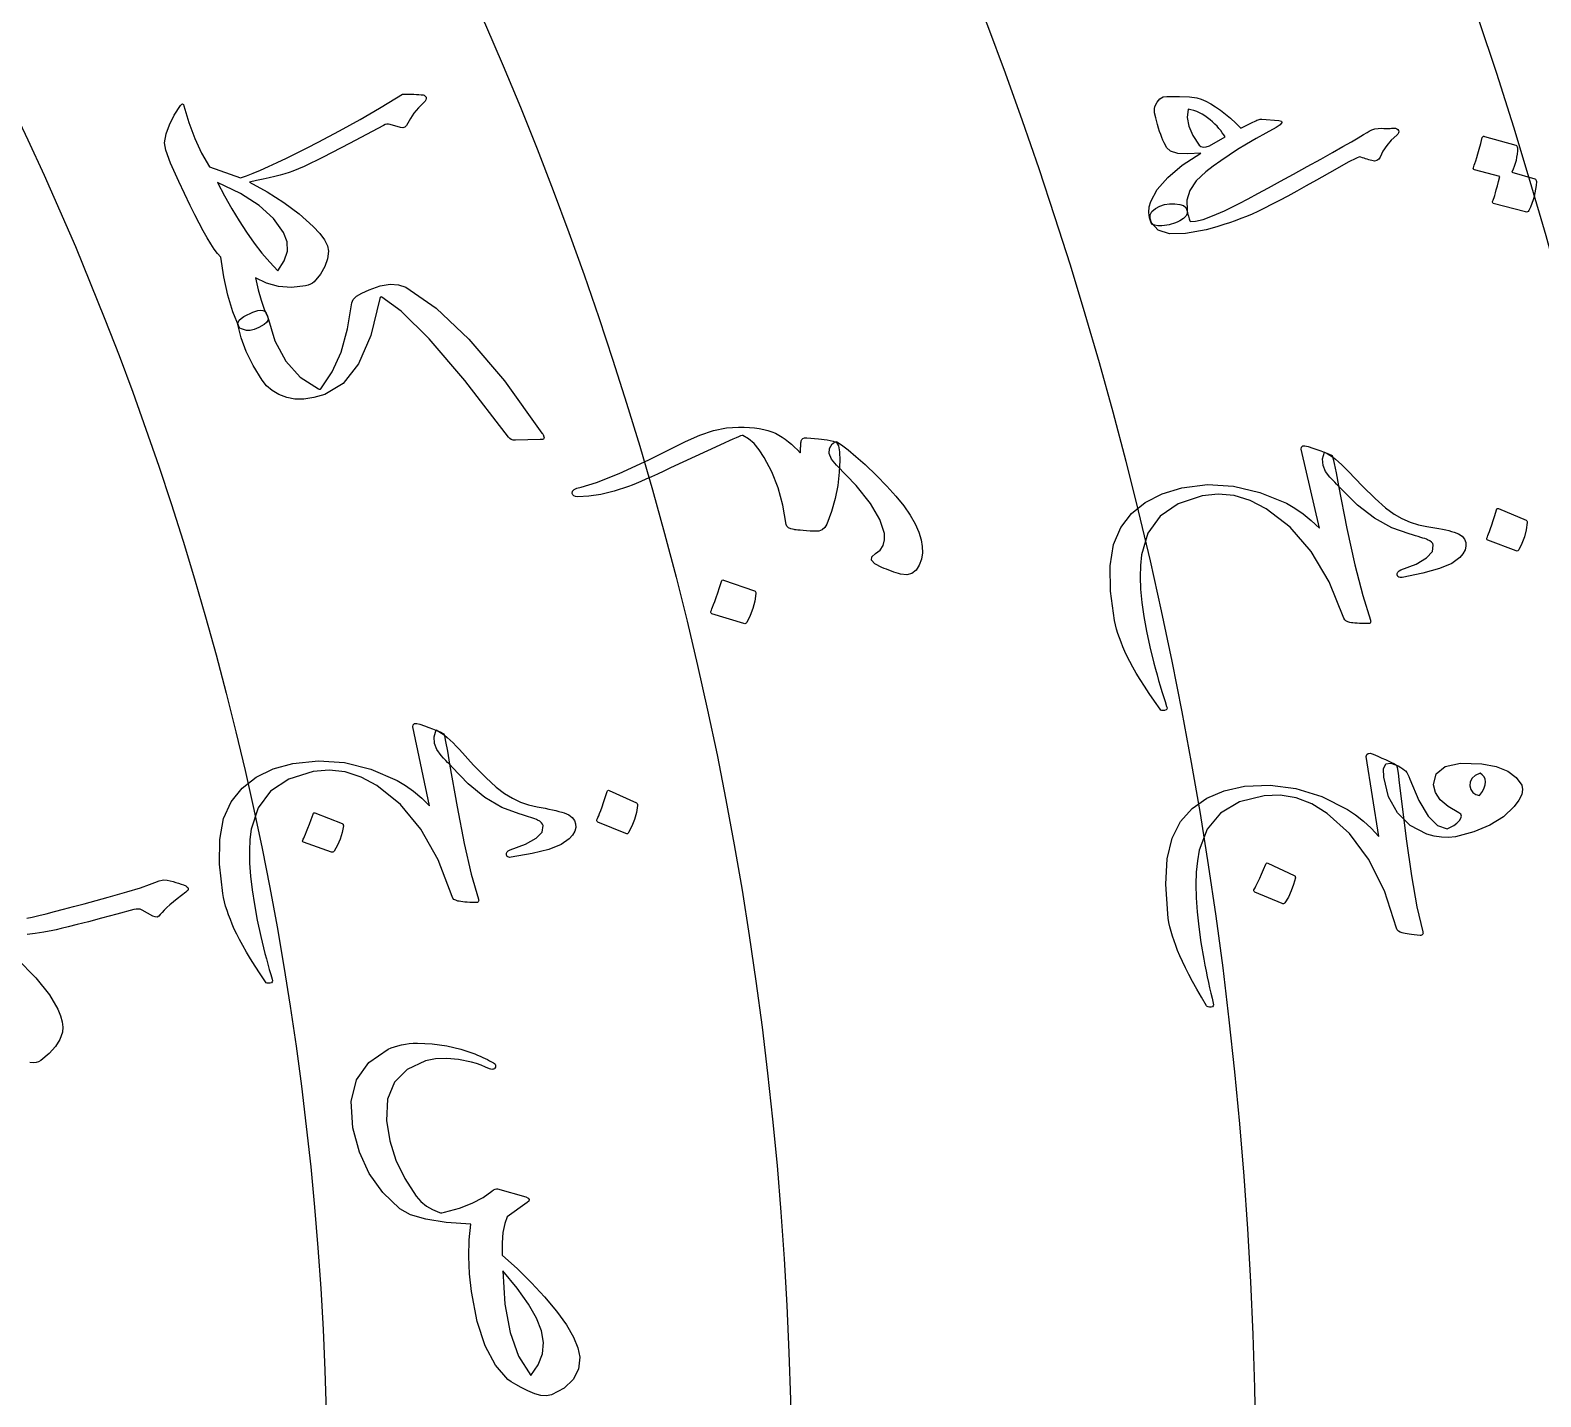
# Model space of a CAD drawing. Header units: millimetres. Extents: x -150 to 150, y -150 to 198.
# Drawn here: x 64.44 to 97.91, y 2.16 to 32.44 of the extents above; entities that cross this region are included whole.
import ezdxf

# ---------------------------------------------------------------- set-up
doc = ezdxf.new("R2010")
doc.units = ezdxf.units.MM
for name, color, linetype in [('CUT_OUTER', 1, 'Continuous'), ('ENGRAVE', 7, 'Continuous'), ('ENGRAVE_FINE', 8, 'Continuous'), ('GUIDE', 3, 'Continuous'), ('TEXT', 5, 'Continuous')]:
    doc.layers.add(name, color=color, linetype=linetype)

msp = doc.modelspace()

# ---------------------------------------------------------------- linework, layer by layer
at = {"layer": 'CUT_OUTER'}
msp.add_arc((0.0002, -0.0002), 149.9998, 179.017762, 3.164151, dxfattribs=at)
at = {"layer": 'ENGRAVE'}
for radius in [132.75, 112.1737, 91.5975, 71.0212]:
    msp.add_circle((0, 0), radius, dxfattribs=at)
at = {"layer": 'ENGRAVE_FINE'}
for radius in [122.4619, 101.8856, 81.3094]:
    msp.add_circle((0, 0), radius, dxfattribs=at)
at = {"layer": 'GUIDE'}
msp.add_circle((0, 0), 137.25, dxfattribs=at)
at = {"layer": 'TEXT'}
for points in [[(68.6627, 27.4116), (68.5926, 27.4919), (68.519, 27.5903), (68.4419, 27.7069), (68.3611, 27.8416), (68.2757, 27.9941), (68.1847, 28.1639), (68.088, 28.3509), (67.9855, 28.5552), (67.7313, 29.0872), (67.5504, 29.4956), (67.445, 29.7819), (67.4166, 29.9469), (67.4539, 30.1429), (67.5254, 30.3458), (67.631, 30.5558), (67.7708, 30.773), (67.7967, 30.8004), (67.818, 30.8086), (67.8347, 30.7975), (67.847, 30.7671), (67.9549, 30.394), (68.0848, 30.0443), (68.2372, 29.7176), (68.4122, 29.4137), (69.0988, 29.1677), (69.2308, 29.2135), (69.3782, 29.2705), (69.5412, 29.3384), (69.7196, 29.4175), (69.9128, 29.507), (70.1202, 29.606), (70.3416, 29.7146), (70.5771, 29.8328), (70.8208, 29.9575), (71.0598, 30.0824), (71.2941, 30.2076), (71.5238, 30.3331), (71.7483, 30.4587), (71.9673, 30.5843), (72.1808, 30.7098), (72.3887, 30.8352), (72.6887, 31.0225), (72.7548, 31.025), (72.8186, 31.0258), (72.88, 31.0251), (72.9391, 31.0228), (72.9956, 31.0194), (73.0493, 31.0153), (73.1003, 31.0105), (73.1485, 31.0051), (73.1687, 30.9992), (73.1857, 30.9888), (73.1996, 30.9739), (73.2103, 30.9544), (73.2153, 30.9283), (73.2089, 30.9005), (73.191, 30.8711), (73.1618, 30.8401), (73.0398, 30.7179), (72.9401, 30.6001), (72.8627, 30.4866), (72.8076, 30.3774), (72.7801, 30.3263), (72.7438, 30.2937), (72.6988, 30.2798), (72.6451, 30.2843), (72.4166, 30.3489), (72.3791, 30.3579), (72.3424, 30.3578), (72.3065, 30.3485), (72.2714, 30.3301), (71.5171, 29.9278), (70.9305, 29.6251), (70.5122, 29.4212), (70.2623, 29.3154), (70.1768, 29.2861), (70.0812, 29.2571), (69.9753, 29.2284), (69.8593, 29.2), (69.7335, 29.171), (69.5982, 29.1404), (69.4534, 29.1084), (69.2993, 29.0747), (69.6937, 28.8603), (70.0608, 28.6248), (70.4004, 28.3686), (70.7123, 28.092), (70.8589, 27.9374), (70.9636, 27.7943), (71.0264, 27.663), (71.0473, 27.5437), (71.029, 27.3745), (70.9705, 27.2054), (70.872, 27.0365), (70.7333, 26.868), (70.6974, 26.8383), (70.6527, 26.8133), (70.5992, 26.7931), (70.5371, 26.7775), (70.229, 26.743), (69.9424, 26.7617), (69.6771, 26.8332), (69.4328, 26.9573), (69.4908, 26.6885), (69.554, 26.4555), (69.6228, 26.2581), (69.6975, 26.0964), (69.7115, 26.051), (69.7034, 26.0063), (69.6732, 25.9621), (69.621, 25.9187), (69.5061, 25.8504), (69.403, 25.8063), (69.3119, 25.786), (69.2327, 25.7897), (69.1677, 25.8059), (69.119, 25.8233), (69.0867, 25.8419), (69.0709, 25.8618), (68.9307, 26.2018), (68.8163, 26.5731), (68.7272, 26.9762), (68.6627, 27.4116)], [(90.4914, 29.3043), (90.2734, 29.1011), (90.1309, 28.8901), (90.0638, 28.671), (90.072, 28.4436), (90.0715, 28.3805), (90.0443, 28.3215), (89.9904, 28.2666), (89.9099, 28.2159), (89.8653, 28.1952), (89.8192, 28.1759), (89.7717, 28.1582), (89.7228, 28.1419), (89.6726, 28.128), (89.6213, 28.1177), (89.5689, 28.1108), (89.5154, 28.1074), (89.4257, 28.1078), (89.3561, 28.1184), (89.3068, 28.139), (89.2776, 28.1699), (89.241, 28.2855), (89.2269, 28.4036), (89.2352, 28.5242), (89.2661, 28.6473), (89.4095, 28.9127), (89.6428, 29.1796), (89.9662, 29.4482), (90.3797, 29.7186), (90.0889, 29.6986), (89.8652, 29.712), (89.7088, 29.7588), (89.6193, 29.8393), (89.5917, 29.8898), (89.5649, 29.9439), (89.5387, 30.0016), (89.5132, 30.0629), (89.4883, 30.1283), (89.4638, 30.1981), (89.4396, 30.2725), (89.4159, 30.3513), (89.3768, 30.4978), (89.3541, 30.6131), (89.3478, 30.6972), (89.3581, 30.7502), (89.4078, 30.8484), (89.469, 30.9187), (89.542, 30.9609), (89.6265, 30.9751), (89.9065, 30.9727), (90.1265, 30.9618), (90.2863, 30.9428), (90.3859, 30.9156), (90.4914, 30.8683), (90.5982, 30.8115), (90.7061, 30.7451), (90.8152, 30.669), (90.9254, 30.5834), (91.0368, 30.4881), (91.1493, 30.3831), (91.2628, 30.2685), (91.5309, 30.4047), (91.5638, 30.4193), (91.5941, 30.4326), (91.6219, 30.4446), (91.6473, 30.4552), (91.6704, 30.4637), (91.6917, 30.469), (91.711, 30.4712), (91.7285, 30.4703), (92.1074, 30.4374), (92.1611, 30.4229), (92.1693, 30.3924), (92.1318, 30.3458), (92.0487, 30.2833), (91.8195, 30.1622), (91.6003, 30.0402), (91.3912, 29.9173), (91.1922, 29.7936), (91.0028, 29.6699), (90.8229, 29.5471), (90.6525, 29.4253), (90.4914, 29.3043)], [(90.9193, 30.0762), (90.8876, 30.1215), (90.8536, 30.168), (90.8172, 30.2156), (90.7785, 30.2644), (90.7361, 30.3134), (90.6891, 30.3618), (90.6373, 30.4096), (90.5808, 30.4567), (90.5247, 30.5024), (90.4672, 30.5437), (90.4081, 30.5805), (90.3476, 30.6128), (90.2858, 30.6403), (90.2229, 30.6624), (90.1588, 30.6792), (90.0935, 30.6906), (90.0751, 30.5064), (90.1099, 30.312), (90.1976, 30.1072), (90.3382, 29.8917), (90.3764, 29.8635), (90.4279, 29.8513), (90.4927, 29.8551), (90.5708, 29.875)], [(94.655, 30.2713), (94.6934, 30.2689), (94.7235, 30.2587), (94.7453, 30.2409), (94.7588, 30.2153), (94.7626, 30.1896), (94.7575, 30.1642), (94.7436, 30.139), (94.7208, 30.114), (94.5976, 30.0031), (94.4952, 29.8848), (94.4135, 29.7592), (94.3526, 29.6262), (94.322, 29.5794), (94.2806, 29.5513), (94.2285, 29.542), (94.1657, 29.5515), (94.1315, 29.5611), (94.0972, 29.5711), (94.0627, 29.5816), (94.0281, 29.5925), (93.9935, 29.6035), (93.959, 29.6139), (93.9247, 29.6239), (93.8905, 29.6334), (93.8231, 29.6076), (93.642, 29.513), (93.347, 29.3498), (92.938, 29.1186), (92.7132, 28.9914), (92.5016, 28.8734), (92.3031, 28.7648), (92.1177, 28.6653), (91.9459, 28.5756), (91.7879, 28.4962), (91.6437, 28.427), (91.5133, 28.3681), (91.3895, 28.3156), (91.2648, 28.2658), (91.1394, 28.2187), (91.013, 28.1743), (90.8854, 28.1324), (90.7561, 28.0928), (90.6251, 28.0557), (90.4924, 28.0208), (90.0385, 27.9334), (89.6859, 27.9296), (89.4348, 28.0091), (89.2846, 28.1721), (89.2521, 28.2657), (89.2557, 28.3498), (89.2953, 28.4245), (89.3711, 28.4897), (89.4681, 28.5417), (89.5716, 28.5766), (89.6815, 28.5944), (89.7979, 28.595), (89.9099, 28.5816), (89.9926, 28.5531), (90.0459, 28.5094), (90.0698, 28.4506), (90.0812, 28.403), (90.0915, 28.3603), (90.1007, 28.3226), (90.1088, 28.2898), (90.1168, 28.2618), (90.1259, 28.2385), (90.1359, 28.2198), (90.1468, 28.2057), (90.2622, 28.2071), (90.4261, 28.2468), (90.6383, 28.3247), (90.8989, 28.441), (91.052, 28.5156), (91.2267, 28.6038), (91.4228, 28.7058), (91.6404, 28.8215), (91.8801, 28.9508), (92.1423, 29.0934), (92.427, 29.2495), (92.7342, 29.419), (93.0341, 29.5858), (93.2973, 29.7333), (93.5237, 29.8615), (93.7133, 29.9701), (93.8664, 30.0588), (93.9832, 30.1269), (94.0636, 30.1743), (94.1077, 30.201), (94.167, 30.2307), (94.2339, 30.2516), (94.3086, 30.264), (94.3908, 30.2676), (94.4331, 30.2658), (94.4728, 30.2646), (94.5098, 30.2641), (94.5441, 30.2642), (94.5759, 30.265), (94.6049, 30.2664), (94.6313, 30.2685), (94.655, 30.2713)], [(97.7771, 29.1449), (97.79, 29.1382), (97.8, 29.1265), (97.8072, 29.1098), (97.8115, 29.0879), (97.8045, 29.0032), (97.7937, 28.92), (97.7791, 28.8384), (97.7607, 28.7583), (97.7382, 28.6792), (97.7112, 28.6003), (97.6797, 28.5218), (97.6437, 28.4437), (97.6306, 28.4268), (97.6146, 28.4164), (97.5956, 28.4124), (97.5737, 28.4149), (96.8558, 28.6042), (96.8448, 28.6119), (96.8404, 28.6267), (96.8426, 28.6486), (96.8515, 28.6777), (96.8613, 28.6988), (96.8735, 28.7321), (96.8881, 28.7775), (96.9051, 28.835), (96.9248, 28.9054), (96.9475, 28.9893), (96.9732, 29.0866), (97.0018, 29.1974), (96.4418, 29.3444), (96.4232, 29.3533), (96.4145, 29.3694), (96.4156, 29.3926), (96.4266, 29.423), (96.4361, 29.4492), (96.4497, 29.4903), (96.4676, 29.5463), (96.4896, 29.617), (96.5155, 29.7036), (96.5449, 29.807), (96.5777, 29.9273), (96.614, 30.0644), (96.6223, 30.08), (96.6326, 30.089), (96.645, 30.0913), (96.6595, 30.0869), (97.3587, 29.8922), (97.3717, 29.8857), (97.3818, 29.8741), (97.3891, 29.8574), (97.3936, 29.8356), (97.3915, 29.7646), (97.3853, 29.6945), (97.375, 29.6252), (97.3606, 29.5569), (97.3425, 29.4895), (97.3213, 29.4234), (97.2969, 29.3584), (97.2695, 29.2947)], [(70.0532, 27.9587), (69.8301, 28.2684), (69.5121, 28.5573), (69.0996, 28.8238), (68.5929, 29.0661), (68.7486, 28.767), (68.9074, 28.4833), (69.0694, 28.215), (69.2348, 27.9621), (69.4032, 27.7249), (69.5741, 27.5035), (69.7478, 27.298), (69.9244, 27.1084), (70.0684, 27.3278), (70.1379, 27.543), (70.1328, 27.7534), (70.0532, 27.9587)], [(69.6949, 26.1033), (69.8599, 25.5585), (70.1025, 25.1094), (70.4247, 24.7545), (70.8278, 24.493), (70.8418, 24.488), (70.8555, 24.4868), (70.8688, 24.4895), (70.8818, 24.4959), (71.1298, 24.8681), (71.3275, 25.3095), (71.4737, 25.8206), (71.5668, 26.4015), (71.5977, 26.4732), (71.6722, 26.5451), (71.7902, 26.6171), (71.9518, 26.6892), (72.1956, 26.7735), (72.4121, 26.811), (72.6013, 26.8015), (72.7633, 26.7448), (73.4316, 26.2828), (74.1616, 25.5945), (74.9471, 24.6738), (75.7797, 23.5145), (75.7904, 23.5019), (75.799, 23.4897), (75.8056, 23.4779), (75.8101, 23.4665), (75.8135, 23.4557), (75.8165, 23.4458), (75.8193, 23.4369), (75.8217, 23.4289), (75.8252, 23.4084), (75.8215, 23.3919), (75.8108, 23.3793), (75.793, 23.3708), (75.7892, 23.3699), (75.7847, 23.3693), (75.7797, 23.369), (75.7741, 23.3691), (75.7675, 23.3693), (75.7593, 23.3696), (75.7497, 23.37), (75.7387, 23.3704), (75.1905, 23.3562), (75.1402, 23.3599), (75.098, 23.3723), (75.0637, 23.3932), (75.0375, 23.4227), (74.0723, 24.6786), (73.2763, 25.6058), (72.6609, 26.2181), (72.2339, 26.5258), (72.2168, 26.5307), (72.2038, 26.527), (72.195, 26.5146), (72.1903, 26.4936), (71.9888, 25.6756), (71.7144, 25.0501), (71.3721, 24.615), (70.9653, 24.3677), (70.7254, 24.2995), (70.505, 24.2662), (70.304, 24.2675), (70.1225, 24.3034), (69.9499, 24.3697), (69.8018, 24.4556), (69.678, 24.5613), (69.5783, 24.6869), (69.3802, 25.0105), (69.2245, 25.3236), (69.1113, 25.6268), (69.0409, 25.9207), (69.0445, 25.9679), (69.0678, 26.0127), (69.1109, 26.0553), (69.1736, 26.0956), (69.2485, 26.1341), (69.3139, 26.1661), (69.3698, 26.1916), (69.4163, 26.2106), (69.4844, 26.2314), (69.5427, 26.2387), (69.5913, 26.2325), (69.63, 26.2126), (69.6529, 26.1952), (69.6714, 26.1712), (69.6854, 26.1406), (69.6949, 26.1033)], [(81.6498, 23.4103), (81.9036, 23.3898), (82.0976, 23.3649), (82.232, 23.3357), (82.3066, 23.3025), (82.3488, 23.2301), (82.3732, 23.0971), (82.3794, 22.9038), (82.3671, 22.6503), (82.3327, 22.3555), (82.2747, 22.0649), (82.1931, 21.7785), (82.0879, 21.4966), (82.0458, 21.4222), (81.9866, 21.3714), (81.9106, 21.3441), (81.8176, 21.3402), (81.7225, 21.3442), (81.6381, 21.3489), (81.5644, 21.3541), (81.5012, 21.36), (81.4495, 21.3656), (81.4099, 21.3701), (81.3825, 21.3736), (81.3673, 21.376), (81.2954, 21.3927), (81.2418, 21.4174), (81.2067, 21.4501), (81.19, 21.4909), (81.1174, 21.9142), (81.0118, 22.3032), (80.8738, 22.6575), (80.7038, 22.9767), (80.5929, 23.1441), (80.4773, 23.2811), (80.3571, 23.3876), (80.2325, 23.4637), (80.213, 23.4607), (80.1808, 23.4507), (80.1359, 23.4339), (80.0783, 23.4101), (80.008, 23.3795), (79.925, 23.3419), (79.8293, 23.2976), (79.721, 23.2464), (78.63, 22.7446), (78.478, 22.6728), (78.3359, 22.6065), (78.2035, 22.5458), (78.081, 22.4905), (77.9687, 22.4414), (77.8669, 22.399), (77.7758, 22.3632), (77.6952, 22.3341), (77.3796, 22.2306), (77.0869, 22.1572), (76.8171, 22.1138), (76.5703, 22.1001), (76.5226, 22.1086), (76.487, 22.1247), (76.4633, 22.1483), (76.4516, 22.1794), (76.4562, 22.2253), (76.4902, 22.2637), (76.5537, 22.2943), (76.6466, 22.3173), (76.9888, 22.419), (77.4883, 22.62), (78.1446, 22.9216), (78.9568, 23.3258), (79.2792, 23.4669), (79.5829, 23.5679), (79.868, 23.6285), (80.1347, 23.6482), (80.2585, 23.6452), (80.3763, 23.6382), (80.4882, 23.6273), (80.5942, 23.6123), (80.6938, 23.5932), (80.7863, 23.5699), (80.872, 23.5423), (80.9507, 23.5104), (81.026, 23.4702), (81.0993, 23.4255), (81.1706, 23.3764), (81.2398, 23.3229), (81.3074, 23.2656), (81.3736, 23.2051), (81.4384, 23.1414), (81.5019, 23.0746), (81.5045, 23.0808), (81.5066, 23.0889), (81.5081, 23.099), (81.509, 23.1111), (81.5093, 23.1252), (81.5091, 23.1413), (81.5083, 23.1594), (81.5069, 23.1795), (81.5101, 23.1979), (81.5127, 23.2167), (81.5145, 23.2359), (81.5158, 23.2554), (81.5169, 23.2754), (81.5183, 23.296), (81.5201, 23.3173), (81.5222, 23.3392), (81.5346, 23.3741), (81.5599, 23.3975), (81.5983, 23.4096), (81.6498, 23.4103)], [(83.7219, 20.3897), (83.6751, 20.4016), (83.6261, 20.4162), (83.5748, 20.4335), (83.5212, 20.4535), (83.4667, 20.4748), (83.4128, 20.4962), (83.3593, 20.5177), (83.3063, 20.5392), (83.1565, 20.6205), (83.0839, 20.6981), (83.0886, 20.7721), (83.1705, 20.8429), (83.2733, 20.9228), (83.3405, 21.0243), (83.3719, 21.1473), (83.3675, 21.2918), (83.2674, 21.597), (83.0576, 21.9526), (82.7375, 22.3567), (82.3064, 22.8071), (82.1974, 22.9378), (82.1449, 23.0592), (82.1492, 23.1716), (82.2101, 23.2751), (82.2422, 23.3016), (82.2696, 23.3181), (82.2922, 23.3245), (82.3101, 23.3208), (82.4191, 23.2504), (82.5601, 23.143), (82.7329, 22.9983), (82.9374, 22.8158), (83.1949, 22.5722), (83.4235, 22.3379), (83.623, 22.1136), (83.7936, 21.8994), (83.9349, 21.6956), (84.0463, 21.5024), (84.1281, 21.32), (84.1803, 21.1485), (84.2056, 21.0021), (84.2071, 20.8597), (84.1847, 20.7214), (84.1385, 20.5872), (84.0689, 20.4758), (83.9761, 20.4059), (83.8604, 20.3772), (83.7219, 20.3897)], [(93.4278, 22.3423), (93.6132, 21.4027), (93.7905, 20.5945), (93.9632, 19.9177), (94.134, 19.3726), (94.1396, 19.3559), (94.1415, 19.3408), (94.1397, 19.3273), (94.1343, 19.3155), (94.1257, 19.3059), (94.114, 19.299), (94.0995, 19.2948), (94.082, 19.2934), (94.0126, 19.2941), (93.9487, 19.2955), (93.8904, 19.2975), (93.8377, 19.3002), (93.7905, 19.3036), (93.7489, 19.3076), (93.7129, 19.3122), (93.6823, 19.3176), (93.6324, 19.3319), (93.5936, 19.3523), (93.5658, 19.3788), (93.5491, 19.4113), (93.2191, 20.2168), (92.8204, 20.8902), (92.3561, 21.4311), (91.8283, 21.8392), (91.4734, 22.0224), (91.1179, 22.1306), (90.7619, 22.1646), (90.4057, 22.125), (89.8741, 21.9496), (89.4735, 21.6724), (89.2026, 21.2944), (89.0602, 20.8158), (89.0377, 20.5804), (89.0321, 20.3266), (89.0434, 20.0542), (89.0713, 19.7632), (89.1152, 19.4536), (89.1742, 19.1257), (89.2483, 18.7794), (89.3371, 18.4143), (89.3717, 18.2852), (89.4066, 18.1583), (89.4418, 18.0337), (89.4772, 17.9113), (89.5128, 17.7922), (89.5484, 17.6771), (89.584, 17.566), (89.6196, 17.4589), (89.628, 17.4258), (89.6235, 17.4001), (89.6062, 17.3818), (89.5761, 17.371), (89.5396, 17.3666), (89.5102, 17.3691), (89.4881, 17.3783), (89.4732, 17.3943), (89.3477, 17.5735), (89.2322, 17.7434), (89.1266, 17.9042), (89.031, 18.0559), (88.9452, 18.1981), (88.8686, 18.3304), (88.8016, 18.4528), (88.7439, 18.5653), (88.6963, 18.6724), (88.6519, 18.777), (88.6107, 18.8791), (88.5728, 18.9787), (88.539, 19.0765), (88.51, 19.173), (88.486, 19.2683), (88.4669, 19.3625), (88.3769, 20.0146), (88.3684, 20.5745), (88.4433, 21.0432), (88.603, 21.4214), (88.8412, 21.7298), (89.1457, 21.98), (89.5171, 22.1717), (89.9559, 22.304), (90.524, 22.3716), (91.0998, 22.338), (91.683, 22.2014), (92.2732, 21.9602), (92.4593, 21.8542), (92.6434, 21.7273), (92.8253, 21.5794), (93.0051, 21.4105), (92.6007, 23.1583), (92.6082, 23.2046), (92.6363, 23.2303), (92.6848, 23.2353), (92.7539, 23.2196), (92.8578, 23.1834), (92.9513, 23.1502), (93.0345, 23.12), (93.1072, 23.093), (93.1692, 23.069), (93.2199, 23.0479), (93.2593, 23.0298), (93.2874, 23.0147), (93.3031, 22.9686), (93.332, 22.8412), (93.3737, 22.6324), (93.4278, 22.3423)], [(93.1145, 23.0948), (93.1754, 23.0643), (93.2374, 23.0273), (93.3006, 22.9838), (93.3648, 22.9338), (93.4305, 22.8773), (93.4982, 22.8145), (93.5679, 22.7454), (93.6395, 22.6699), (93.9617, 22.335), (94.2384, 22.0646), (94.4702, 21.8598), (94.6575, 21.7212), (94.8336, 21.6206), (95.0132, 21.5408), (95.1966, 21.4818), (95.3838, 21.4438), (95.4762, 21.4298), (95.5645, 21.4152), (95.6486, 21.4002), (95.7285, 21.3846), (95.8031, 21.3688), (95.8716, 21.3531), (95.9339, 21.3374), (95.99, 21.3218), (96.0888, 21.2816), (96.1646, 21.2293), (96.2173, 21.165), (96.2469, 21.0888), (96.2515, 21.009), (96.2309, 20.9267), (96.1852, 20.8419), (96.1142, 20.7548), (95.9363, 20.6272), (95.6646, 20.5119), (95.2989, 20.4088), (94.8395, 20.3177), (94.7971, 20.3134), (94.7646, 20.3209), (94.742, 20.3401), (94.7292, 20.371), (94.7284, 20.4055), (94.7419, 20.4353), (94.7698, 20.4606), (94.8119, 20.4813), (95.1493, 20.6136), (95.3812, 20.7497), (95.5077, 20.8894), (95.5286, 21.0325), (95.5153, 21.065), (95.4899, 21.0959), (95.4525, 21.1251), (95.4031, 21.1525), (95.3748, 21.1632), (95.34, 21.1754), (95.2986, 21.1891), (95.2508, 21.2041), (95.1964, 21.2207), (95.1355, 21.2386), (95.0681, 21.2579), (94.9942, 21.2787), (94.6068, 21.4129), (94.2256, 21.6259), (93.8501, 21.917), (93.4796, 22.2856), (93.4758, 22.2895), (93.4644, 22.3012), (93.4454, 22.3206), (93.4189, 22.3478), (93.3847, 22.3828), (93.3429, 22.4255), (93.2935, 22.4759), (93.2365, 22.534), (93.1376, 22.6619), (93.0843, 22.7978), (93.0766, 22.942), (93.1145, 23.0948)], [(97.5833, 21.5882), (97.5944, 21.5807), (97.6028, 21.5687), (97.6084, 21.552), (97.6112, 21.5308), (97.5864, 21.3708), (97.5468, 21.2168), (97.4923, 21.0687), (97.4232, 20.9266), (97.4112, 20.9116), (97.3977, 20.9033), (97.3829, 20.9016), (97.3666, 20.9065), (96.7377, 21.1412), (96.7217, 21.1515), (96.7148, 21.1677), (96.7171, 21.1898), (96.7285, 21.2179), (96.7384, 21.2422), (96.7529, 21.2804), (96.7719, 21.3323), (96.7954, 21.3981), (96.8232, 21.4787), (96.8551, 21.5751), (96.891, 21.6873), (96.9308, 21.8153), (96.9383, 21.8328), (96.9475, 21.8428), (96.9584, 21.8453), (96.971, 21.8402)], [(80.4883, 20.0201), (80.5009, 20.0127), (80.5104, 20.0004), (80.5168, 19.9832), (80.5202, 19.961), (80.4941, 19.792), (80.4512, 19.6286), (80.3917, 19.4708), (80.3155, 19.3187), (80.3022, 19.3025), (80.2872, 19.2932), (80.2706, 19.2908), (80.2523, 19.2952), (79.5454, 19.5128), (79.5273, 19.5229), (79.5194, 19.5395), (79.5218, 19.5628), (79.5343, 19.5927), (79.5452, 19.6186), (79.561, 19.6592), (79.5818, 19.7145), (79.6075, 19.7844), (79.6379, 19.8701), (79.6726, 19.9725), (79.7116, 20.0917), (79.7549, 20.2278), (79.7631, 20.2465), (79.7733, 20.2574), (79.7854, 20.2605), (79.7996, 20.2557)], [(73.732, 16.1777), (73.8986, 15.2337), (74.0577, 14.4209), (74.2136, 13.7395), (74.37, 13.1894), (74.3751, 13.1725), (74.3766, 13.1574), (74.3745, 13.144), (74.3688, 13.1323), (74.3598, 13.1229), (74.348, 13.1163), (74.3333, 13.1125), (74.3158, 13.1116), (74.2465, 13.1143), (74.1827, 13.1174), (74.1245, 13.1211), (74.0718, 13.1252), (74.0248, 13.1299), (73.9833, 13.135), (73.9473, 13.1407), (73.917, 13.1468), (73.8675, 13.1625), (73.8292, 13.184), (73.8022, 13.2111), (73.7863, 13.2441), (73.4773, 14.0572), (73.0948, 14.7389), (72.6424, 15.2883), (72.1231, 15.7051), (71.772, 15.8938), (71.4187, 16.0075), (71.0636, 16.047), (70.7068, 16.0133), (70.1722, 15.8476), (69.7663, 15.5791), (69.4878, 15.2096), (69.335, 14.7391), (69.307, 14.5071), (69.2954, 14.2566), (69.2999, 13.9875), (69.3205, 13.6997), (69.3562, 13.3933), (69.4063, 13.0685), (69.4706, 12.725), (69.5487, 12.3628), (69.5794, 12.2344), (69.6104, 12.1084), (69.6417, 11.9845), (69.6734, 11.8629), (69.7053, 11.7444), (69.7372, 11.6299), (69.7692, 11.5193), (69.8013, 11.4126), (69.8086, 11.3797), (69.8033, 11.3545), (69.7854, 11.337), (69.755, 11.3271), (69.7183, 11.3238), (69.6891, 11.3271), (69.6673, 11.3368), (69.6529, 11.353), (69.5333, 11.5331), (69.4233, 11.7037), (69.3228, 11.865), (69.232, 12.017), (69.1506, 12.1593), (69.0781, 12.2915), (69.0147, 12.4136), (68.9605, 12.5259), (68.916, 12.6325), (68.8746, 12.7365), (68.8364, 12.838), (68.8013, 12.9369), (68.7702, 13.0339), (68.744, 13.1296), (68.7226, 13.224), (68.706, 13.3171), (68.6331, 13.9612), (68.6382, 14.5129), (68.7236, 14.9738), (68.8913, 15.3444), (69.1356, 15.6454), (69.4449, 15.8883), (69.8197, 16.0727), (70.2605, 16.1975), (70.8296, 16.2563), (71.4045, 16.2141), (71.985, 16.0685), (72.5704, 15.8175), (72.7543, 15.7083), (72.9357, 15.5781), (73.1146, 15.4268), (73.2908, 15.2544), (72.919, 17.0081), (72.9273, 17.0542), (72.9558, 17.0795), (73.0044, 17.0837), (73.0733, 17.0669), (73.1766, 17.029), (73.2695, 16.9943), (73.3522, 16.9628), (73.4245, 16.9346), (73.486, 16.9095), (73.5364, 16.8876), (73.5755, 16.8688), (73.6034, 16.8532), (73.6183, 16.8068), (73.645, 16.6788), (73.6831, 16.4691), (73.732, 16.1777)], [(73.4317, 16.9363), (73.4922, 16.9047), (73.5536, 16.8667), (73.616, 16.8221), (73.6794, 16.7709), (73.7442, 16.7132), (73.8108, 16.6492), (73.8793, 16.5787), (73.9496, 16.5018), (74.2656, 16.1601), (74.5372, 15.8835), (74.7649, 15.6732), (74.9495, 15.53), (75.1234, 15.4251), (75.3014, 15.3409), (75.4835, 15.2774), (75.6699, 15.2347), (75.762, 15.2184), (75.85, 15.2017), (75.9337, 15.1846), (76.0133, 15.167), (76.0876, 15.1493), (76.1558, 15.1318), (76.2177, 15.1144), (76.2735, 15.0973), (76.3715, 15.0544), (76.4461, 14.9999), (76.4974, 14.9338), (76.5253, 14.8562), (76.5281, 14.7758), (76.5056, 14.6934), (76.4579, 14.6093), (76.3848, 14.5234), (76.204, 14.3996), (75.9295, 14.2909), (75.5614, 14.1969), (75.0998, 14.1174), (75.0573, 14.1142), (75.025, 14.1226), (75.0029, 14.1424), (74.9908, 14.1738), (74.9909, 14.2083), (75.0051, 14.238), (75.0335, 14.2626), (75.0762, 14.2822), (75.4167, 14.4065), (75.6518, 14.5372), (75.7815, 14.6744), (75.8057, 14.8177), (75.7931, 14.8508), (75.7684, 14.8825), (75.7317, 14.9127), (75.6829, 14.9415), (75.6548, 14.953), (75.6202, 14.9661), (75.5792, 14.9808), (75.5317, 14.9971), (75.4777, 15.015), (75.4172, 15.0345), (75.3502, 15.0555), (75.2767, 15.0781), (74.8922, 15.2218), (74.5156, 15.444), (74.146, 15.7436), (73.7826, 16.12), (73.7789, 16.124), (73.7678, 16.1359), (73.7492, 16.1557), (73.7231, 16.1834), (73.6896, 16.2191), (73.6486, 16.2626), (73.6001, 16.3139), (73.5441, 16.3731), (73.4475, 16.5028), (73.3966, 16.6397), (73.3914, 16.7841), (73.4317, 16.9363)], [(94.8075, 15.4751), (94.9239, 14.5244), (95.0419, 13.7054), (95.1647, 13.0179), (95.2954, 12.4618), (95.2997, 12.4447), (95.3005, 12.4295), (95.2978, 12.4162), (95.2916, 12.4049), (95.2822, 12.3959), (95.2701, 12.3898), (95.2553, 12.3867), (95.2377, 12.3866), (95.1686, 12.3924), (95.105, 12.3984), (95.047, 12.4047), (94.9946, 12.4112), (94.9478, 12.418), (94.9066, 12.425), (94.871, 12.4323), (94.8409, 12.4398), (94.7922, 12.4578), (94.7549, 12.481), (94.7291, 12.5094), (94.7148, 12.543), (94.4444, 13.3704), (94.0959, 14.0711), (93.6722, 14.6444), (93.1755, 15.0898), (92.8349, 15.2984), (92.4883, 15.4323), (92.1357, 15.4921), (91.7776, 15.4786), (91.2346, 15.3424), (90.8148, 15.095), (90.5171, 14.7378), (90.3403, 14.2709), (90.3006, 14.0378), (90.2766, 13.7851), (90.268, 13.5126), (90.2746, 13.2202), (90.2958, 12.9083), (90.3308, 12.577), (90.3794, 12.2262), (90.4414, 11.8556), (90.4665, 11.7243), (90.4921, 11.5952), (90.5181, 11.4683), (90.5445, 11.3438), (90.5714, 11.2223), (90.5985, 11.1049), (90.6259, 10.9915), (90.6536, 10.8821), (90.6595, 10.8485), (90.6531, 10.8232), (90.6346, 10.8062), (90.6038, 10.7976), (90.567, 10.7959), (90.5379, 10.8005), (90.5165, 10.8113), (90.5028, 10.8284), (90.3907, 11.0162), (90.2879, 11.1941), (90.1943, 11.3621), (90.11, 11.5204), (90.0348, 11.6685), (89.9681, 11.806), (89.9101, 11.933), (89.8608, 12.0494), (89.8211, 12.1597), (89.7844, 12.2673), (89.7508, 12.3721), (89.7203, 12.4742), (89.6936, 12.5742), (89.6718, 12.6725), (89.6548, 12.7694), (89.6426, 12.8646), (89.6004, 13.5216), (89.6327, 14.0806), (89.7416, 14.5426), (89.9283, 14.9082), (90.1884, 15.1984), (90.5104, 15.4258), (90.8948, 15.5898), (91.342, 15.6898), (91.9135, 15.7159), (92.4853, 15.6404), (93.0571, 15.4617), (93.6281, 15.1781), (93.806, 15.0588), (93.9803, 14.9188), (94.151, 14.7581), (94.318, 14.5765), (94.042, 16.3492), (94.0529, 16.3948), (94.0828, 16.4184), (94.1316, 16.4198), (94.1993, 16.3991), (94.3003, 16.3554), (94.3911, 16.3155), (94.4718, 16.2794), (94.5425, 16.2471), (94.6025, 16.2187), (94.6515, 16.194), (94.6895, 16.173), (94.7165, 16.1559), (94.7287, 16.1088), (94.7483, 15.9796), (94.7747, 15.7684), (94.8075, 15.4751)], [(95.8332, 14.7497), (95.912, 14.7819), (95.9837, 14.8225), (96.0485, 14.8717), (96.1064, 14.9293), (96.1413, 14.983), (96.1509, 15.03), (96.1352, 15.0701), (96.0942, 15.1033), (95.8546, 15.2416), (95.6815, 15.3908), (95.5751, 15.5513), (95.5352, 15.7234), (95.5944, 15.9682), (95.792, 16.1269), (96.1285, 16.1994), (96.604, 16.1846), (96.9245, 16.1241), (97.1788, 16.0249), (97.3667, 15.887), (97.488, 15.7106), (97.5079, 15.6162), (97.4868, 15.5065), (97.4247, 15.3817), (97.3216, 15.242), (97.0803, 15.0126), (96.7826, 14.8247), (96.4285, 14.678), (96.0183, 14.5721), (95.8634, 14.5553), (95.7064, 14.559), (95.5471, 14.5832), (95.3857, 14.6278), (95.015, 14.8236), (94.7327, 15.0986), (94.538, 15.4532), (94.4301, 15.8882), (94.4262, 16.0781), (94.478, 16.1832), (94.5858, 16.2035), (94.7495, 16.1388), (94.807, 16.1031), (94.8531, 16.0731), (94.8878, 16.0486), (94.9113, 16.0298), (94.9386, 15.9937), (94.9641, 15.9515), (94.9877, 15.9033), (95.0095, 15.8492), (95.2101, 15.3729), (95.4133, 15.0305), (95.6208, 14.8225), (95.8332, 14.7497)], [(96.5632, 15.9773), (96.4583, 15.9277), (96.3858, 15.8653), (96.3454, 15.79), (96.3372, 15.7017), (96.3621, 15.6179), (96.4064, 15.5535), (96.4701, 15.5086), (96.5533, 15.483), (96.6153, 15.5714), (96.6579, 15.6519), (96.6809, 15.7245), (96.6845, 15.7892), (96.6751, 15.8469), (96.6517, 15.8975), (96.6144, 15.941), (96.5632, 15.9773)], [(77.8727, 15.3258), (77.8837, 15.318), (77.8918, 15.3055), (77.897, 15.2886), (77.8994, 15.267), (77.8711, 15.106), (77.8281, 14.9514), (77.7703, 14.8032), (77.6979, 14.6615), (77.6855, 14.6468), (77.6719, 14.6387), (77.657, 14.6374), (77.6409, 14.6428), (77.0173, 14.8964), (77.0014, 14.9072), (76.9949, 14.9237), (76.9977, 14.946), (77.0098, 14.974), (77.0202, 14.9983), (77.0355, 15.0364), (77.0556, 15.0883), (77.0806, 15.1541), (77.1102, 15.2347), (77.1441, 15.3311), (77.1824, 15.4434), (77.2249, 15.5717), (77.2327, 15.5892), (77.2421, 15.599), (77.253, 15.6012), (77.2655, 15.5958)], [(71.3519, 14.8656), (71.3628, 14.8587), (71.3709, 14.8474), (71.376, 14.8319), (71.3782, 14.8121), (71.3492, 14.663), (71.3055, 14.5195), (71.2472, 14.3815), (71.1743, 14.2491), (71.1619, 14.2351), (71.1483, 14.2274), (71.1335, 14.2258), (71.1174, 14.2304), (70.497, 14.4475), (70.4813, 14.457), (70.4749, 14.472), (70.4778, 14.4926), (70.4899, 14.5187), (70.5005, 14.5413), (70.5159, 14.5768), (70.5363, 14.6251), (70.5615, 14.6864), (70.5914, 14.7614), (70.6258, 14.8511), (70.6645, 14.9555), (70.7076, 15.0748), (70.7155, 15.0911), (70.7249, 15.1004), (70.7358, 15.1027), (70.7482, 15.0981)], [(92.4485, 13.7147), (92.459, 13.7071), (92.4664, 13.6953), (92.4706, 13.6794), (92.4717, 13.6594), (92.4343, 13.5113), (92.3826, 13.3696), (92.3167, 13.2342), (92.2365, 13.1053), (92.2234, 13.092), (92.2094, 13.085), (92.1944, 13.0843), (92.1786, 13.0898), (91.5712, 13.3447), (91.556, 13.3552), (91.5505, 13.3708), (91.5545, 13.3913), (91.5681, 13.4169), (91.5799, 13.4391), (91.5973, 13.4739), (91.6204, 13.5214), (91.6491, 13.5815), (91.6832, 13.6553), (91.7226, 13.7435), (91.7673, 13.8463), (91.8172, 13.9638), (91.8261, 13.9797), (91.836, 13.9885), (91.847, 13.9902), (91.8591, 13.9847)], [(76.615, 3.0416), (76.587, 2.7759), (76.4731, 2.5473), (76.2737, 2.3565), (75.9892, 2.2038), (75.8791, 2.1847), (75.7552, 2.1933), (75.6175, 2.2296), (75.4659, 2.2933), (75.3195, 2.3672), (75.1975, 2.4341), (75.0997, 2.4941), (75.0264, 2.5474), (74.7472, 2.8619), (74.5212, 3.2909), (74.3463, 3.8343), (74.2201, 4.4926), (74.1754, 4.8901), (74.1576, 5.2717), (74.167, 5.6381), (74.2038, 5.9894), (73.654, 6.0267), (73.2087, 6.0951), (72.8679, 6.1947), (72.6314, 6.3257), (72.2514, 6.6871), (71.9522, 7.1066), (71.7328, 7.5852), (71.5919, 8.124), (71.5524, 8.7032), (71.6678, 9.1848), (71.9402, 9.5713), (72.3711, 9.8633), (72.44, 9.8928), (72.5126, 9.9191), (72.5889, 9.9424), (72.6689, 9.9625), (72.7523, 9.9785), (72.8387, 9.9894), (72.9282, 9.9953), (73.0207, 9.996), (73.1851, 9.9927), (73.3481, 9.9817), (73.5099, 9.9629), (73.6703, 9.9364), (73.8288, 9.9025), (73.985, 9.8615), (74.1388, 9.8134), (74.2902, 9.7582), (74.3521, 9.7329), (74.4112, 9.7077), (74.4674, 9.6824), (74.5208, 9.6573), (74.5713, 9.6327), (74.6188, 9.609), (74.6635, 9.5864), (74.7051, 9.5647), (74.7292, 9.5485), (74.7451, 9.5304), (74.7528, 9.5102), (74.7523, 9.4881), (74.7465, 9.4639), (74.7372, 9.4448), (74.7244, 9.431), (74.7082, 9.4224), (74.6891, 9.4181), (74.6676, 9.4173), (74.6439, 9.4199), (74.6178, 9.426), (74.5294, 9.4696), (74.433, 9.5093), (74.3287, 9.545), (74.2164, 9.5768), (73.9317, 9.6367), (73.6675, 9.6616), (73.4237, 9.6518), (73.2003, 9.6077), (72.7899, 9.417), (72.51, 9.1324), (72.3596, 8.7541), (72.3372, 8.2811), (72.4088, 7.8351), (72.5421, 7.4078), (72.7372, 6.998), (72.9947, 6.6048), (73.097, 6.4878), (73.2172, 6.3895), (73.3551, 6.3096), (73.511, 6.2484), (73.5326, 6.2415), (73.5584, 6.2396), (73.5884, 6.2426), (73.6227, 6.2506), (73.9487, 6.3432), (74.2322, 6.4521), (74.473, 6.5775), (74.6712, 6.7193), (74.7074, 6.7472), (74.7399, 6.7646), (74.7687, 6.7714), (74.7938, 6.7676), (75.4215, 6.5912), (75.4702, 6.5621), (75.4919, 6.5315), (75.4868, 6.4996), (75.4547, 6.4663), (75.011, 6.1517), (74.9535, 5.9991), (74.9155, 5.8063), (74.8969, 5.5734), (74.8972, 5.3001), (75.2341, 4.9982), (75.5467, 4.691), (75.8349, 4.379), (76.0986, 4.0624), (76.3195, 3.7562), (76.479, 3.4835), (76.5773, 3.245), (76.615, 3.0416)], [(75.5293, 2.6318), (75.6946, 2.8677), (75.79, 3.1121), (75.8155, 3.3645), (75.771, 3.624), (75.6581, 3.9019), (75.4779, 4.2165), (75.2299, 4.5668), (74.9136, 4.9513), (74.9561, 4.2185), (75.0712, 3.5887), (75.2616, 3.0601), (75.5293, 2.6318)]]:
    msp.add_lwpolyline(points, close=True, dxfattribs=at)
for points in [[(64.3621, 12.7646), (64.4866, 12.7926), (64.6312, 12.8267), (64.7959, 12.8669), (64.9796, 12.9132), (65.1813, 12.9653), (65.4011, 13.0233), (65.6389, 13.0872), (66.1662, 13.2306), (66.5823, 13.3489), (66.8872, 13.442), (67.081, 13.5097), (67.2046, 13.5577), (67.299, 13.592), (67.3642, 13.6125), (67.4002, 13.6192), (67.4731, 13.6065), (67.5421, 13.5923), (67.6071, 13.5768), (67.668, 13.5598), (67.7261, 13.5416), (67.7821, 13.5224), (67.8362, 13.5022), (67.8884, 13.4811), (67.8884, 13.4811), (67.9136, 13.4644), (67.9311, 13.4486), (67.941, 13.4335), (67.9433, 13.4191), (67.9395, 13.4007), (67.9293, 13.3822), (67.9127, 13.3636), (67.8898, 13.3449), (67.7898, 13.2676), (67.6975, 13.1949), (67.6128, 13.1266), (67.5358, 13.0628), (67.4674, 13.0031), (67.409, 12.947), (67.3605, 12.8946), (67.3219, 12.8459), (67.2895, 12.8094), (67.2513, 12.792), (67.2074, 12.7937), (67.1576, 12.8146), (66.9191, 12.948), (66.8794, 12.9633), (66.836, 12.97), (66.789, 12.9681), (66.7383, 12.9577), (66.3563, 12.8547), (66.0196, 12.7651), (65.7282, 12.689), (65.4821, 12.6262), (65.281, 12.5759), (65.1244, 12.5376), (65.0124, 12.5112), (64.945, 12.4965), (64.7444, 12.4599), (64.5535, 12.4288), (64.3721, 12.4033)], [(64.1437, 11.8717), (64.5613, 11.4432), (64.8642, 11.0687), (65.0532, 10.751), (65.1131, 10.6052), (65.1496, 10.4716), (65.1626, 10.3503), (65.1523, 10.2415), (65.0999, 10.0823), (65.0026, 9.924), (64.8604, 9.767), (64.6733, 9.6114), (64.6271, 9.5849), (64.5719, 9.5687), (64.5077, 9.5629), (64.4347, 9.5675)]]:
    msp.add_lwpolyline(points, dxfattribs=at)

doc.saveas('drawing.dxf')
